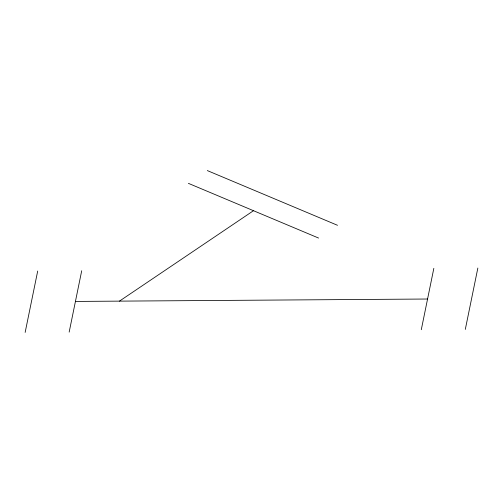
<?xml version="1.0" encoding="UTF-8"?>
<svg xmlns="http://www.w3.org/2000/svg" width="503" height="503" viewBox="0 0 503 503"><rect width="100%" height="100%" fill="white"/><g stroke="black" fill="none" stroke-linecap="round" stroke-linejoin="round"><path stroke-width="0.75" d="M25.15 332.42L37.7 271.048M69.163 332.118L81.712 270.746M421.288 329.71L433.838 268.332M465.3 329.408L477.85 268.036M119.45 301.134L253.493 210.7M75.437 301.429L427.563 299.021M207.318 170.58L337.513 225.294M188.392 183.344L318.588 238.057"/></g></svg>
